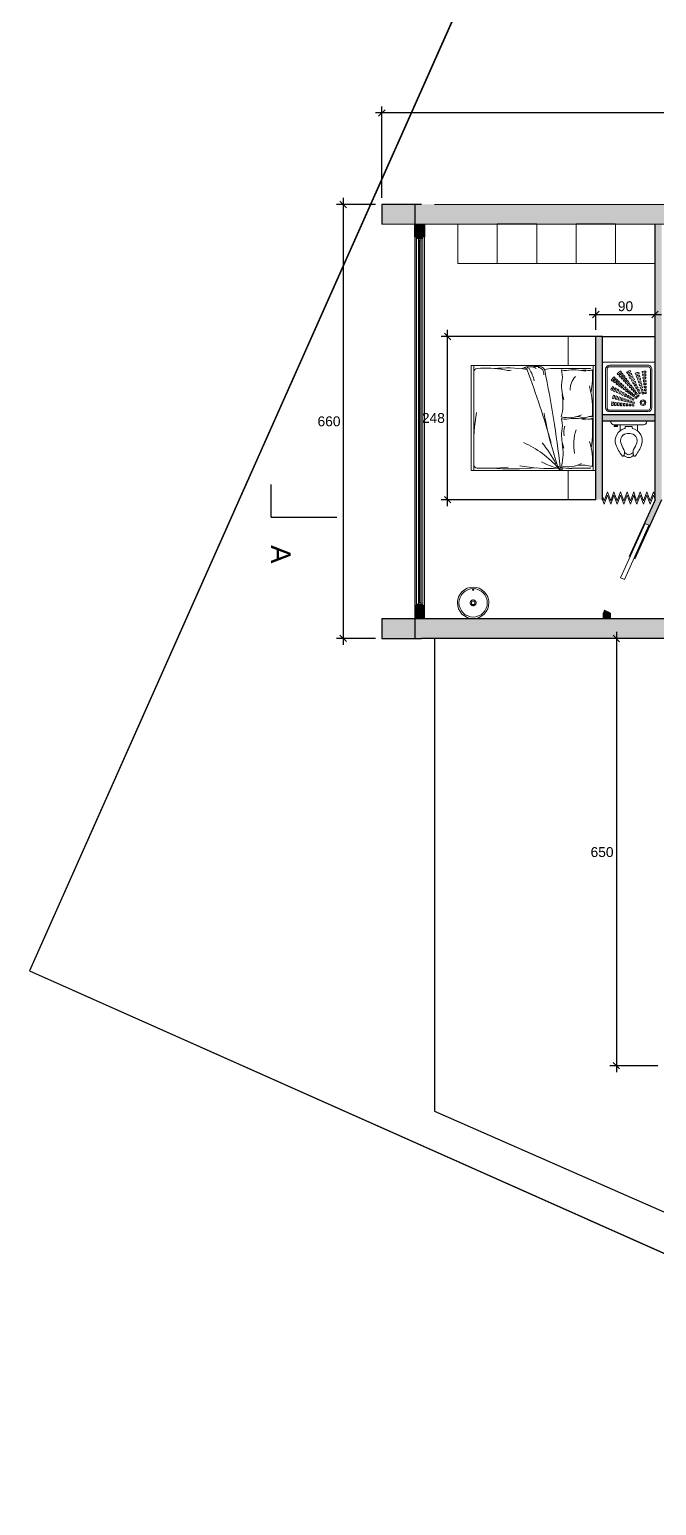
# Model space of a CAD drawing. Header units: inches. Extents: x -173 to 14008, y -3334 to 10368.
# Drawn here: x 4351 to 5305, y 6343 to 8588 of the extents above; entities that cross this region are included whole.
import ezdxf

# ---------------------------------------------------------------- set-up
doc = ezdxf.new("R2010")
doc.units = ezdxf.units.IN
doc.header["$MEASUREMENT"] = 0
for name, color, linetype, lineweight in [('ARREDAMENTO', 8, 'Continuous', 18), ('INFISSI', 4, 'Continuous', 18), ('PORTE_finestre_doors_windows', 4, 'Continuous', 15), ('QUOTE', 6, 'Continuous', 9)]:
    doc.layers.add(name, color=color, linetype=linetype, lineweight=lineweight)
doc.styles.add('ARCH', font='txt')
doc.styles.get("Standard").update_dxf_attribs({"font": 'Arial.ttf'})
doc.dimstyles.get("Standard").update_dxf_attribs({"dimtxt": 15, "dimasz": 10, "dimexe": 10, "dimexo": 10, "dimgap": 5, "dimtad": 2, "dimtih": 1, "dimtoh": 1, "dimdec": 0, "dimzin": 0, "dimdsep": 46, "dimtxsty": 'Standard', "dimblk": 'OBLIQUE', "dimblk1": 'OBLIQUE', "dimblk2": 'OBLIQUE', "dimcen": 0.09, "dimdle": 10, "dimadec": 0, "dimazin": 0, "dimtfac": 1, "dimtdec": 0, "dimtofl": 0, "dimtmove": 0, "dimatfit": 3, "dimldrblk": 'OBLIQUE', "dimfxl": 1, "dimtolj": 1, "dimtzin": 0, "dimarcsym": 0})

# ---------------------------------------------------------------- blocks, each defined once
blk = doc.blocks.new('15PTOI06')
for p, q in [((8, 8.5), (8, -8.5)), ((11.5, 5), (8, 5)), ((9, 2), (9.765178, 2)), ((9, -2), (9, 2)), ((23.431562, 2.5), (24.727861, 2.5)), ((24.931034, 1.327586), (24.062054, 2.5)), ((11.5, -5), (8, -5)), ((8.5, -8), (8, -8)), ((8, -8.5), (9, -8.5)), ((9, -6.5), (8.5, -6.5)), ((8.5, -6.5), (8.5, -8)), ((9.765178, -2), (9, -2)), ((9, -8.5), (9, -6.5)), ((23.431562, -2.5), (24.690476, -2.5)), ((24.931034, -1.327586), (24.062054, -2.5))]:
    blk.add_line(p, q)
for centre, radius, start, end in [((6, 8.5), 2, 0, 90), ((9.765178, 2.5), 0.5, 270, 346.116636), ((17.25, 0.65), 7.210062, 71.816347, 166.116636), ((19.118098, 0), 6.118098, 147.797266, 212.202734), ((17.25, 0.65), 4.210062, 71.816347, 142.891702), ((12, -13.75), 19.534695, 57.937508, 70.559965), ((12, -13.75), 22.534695, 51.265418, 70.559965), ((23.431562, 4.5), 2, 237.937508, 270), ((24.727861, 4.5), 2, 270, 314.939898), ((23.666667, 0), 1.833333, 313.602819, 46.397181), ((23.166667, 0), 3.833333, 313.602819, 46.397181), ((25.787408, 3.438228), 0.5, 314.939898, 51.265418), ((6, -8.5), 2, 270, 0), ((9.765178, -2.5), 0.5, 13.883364, 90), ((17.25, -0.65), 7.210062, 193.883364, 288.183653), ((17.25, -0.65), 4.210062, 217.108298, 288.183653), ((12, 13.75), 19.534695, 289.440035, 302.062492), ((12, 13.75), 22.534695, 289.440035, 308.665009), ((23.431562, -4.5), 2, 90, 122.062492), ((24.690476, -4.5), 2, 44.162471, 90), ((25.766527, -3.454957), 0.5, 308.665009, 44.162471)]:
    blk.add_arc(centre, radius, start, end)
at = {"style": 'ARCH'}
for tag, p, flags in [('ITEM', (0, -19.5), 3), ('ROOM_NUMBER', (0, -28.5), 1)]:
    blk.add_attdef(tag, p, '', height=6, dxfattribs=dict(at, flags=flags))
blk = doc.blocks.new('lettone')
at = {"layer": 'ARREDAMENTO'}
for p, q in [((15256.3, 12306), (15256.3, 12348.3)), ((15300.6, 12348.3), (15300.6, 12158.7)), ((15460.6, 12348.3), (15460.6, 12158.7)), ((15504.8, 12306), (15504.8, 12348.3)), ((15460.6, 12344.3), (15300.6, 12344.3)), ((15305.3, 12282.6), (15305.3, 12340.5)), ((15300.6, 12306), (15256.3, 12306)), ((15460.6, 12306), (15504.8, 12306)), ((15302.9, 12242.8), (15302.9, 12252)), ((15303.2, 12241.2), (15305.3, 12235.6)), ((15460.6, 12162.7), (15300.6, 12162.7)), ((15460.6, 12158.7), (15300.6, 12158.7))]:
    blk.add_line(p, q, dxfattribs=at)
for centre, radius, start, end in [((15319.1, 12242.9), 100.3, 77.5752, 96.8586), ((15301, 12338.1), 7.52, 344.8012, 35.6212), ((15379.5, 12315.4), 72.2, 165.74, 189.6289), ((15328.4, 12330.6), 20.8, 164.8012, 192.688), ((15367.4, 12206.4), 136.7, 85.318, 105.1075), ((15332.1, 12306.4), 48, 347.0138, 24.882), ((15364.2, 12330), 15.9, 337.1192, 24.2123), ((15453.4, 12315.4), 72.2, 165.74, 189.6289), ((15402.2, 12330.6), 20.8, 164.8012, 192.688), ((15406.9, 12305.1), 47.8, 348.7109, 26.6681), ((15500.8, 12328), 48.6, 162.8009, 187.5389), ((16757.2, 12338.5), 1300.4, 179.9104, 181.1885), ((15296.4, 12301.3), 12.1, 333.0351, 9.6289), ((15337, 12336.9), 27.7, 224.9902, 272.1705), ((15386.3, 12320.7), 8.08, 157.1192, 200.9839), ((15370.3, 12301.3), 12.1, 333.0351, 9.6289), ((15421.6, 12392.5), 77.9, 252.7298, 279.568), ((15408.8, 12307.3), 48.5, 344.1443, 4.9446), ((15365, 12283.4), 59.8, 180.7687, 192.911), ((15317.1, 12264.5), 32.8, 80.6074, 107.6402), ((15765.6, 11038.2), 1289.5, 105.592, 110.8132), ((15664.5, 10521.7), 1784.7, 96.728, 101.523), ((15332.2, 12355.7), 59.6, 260.6074, 289.6441), ((15358.4, 12216.7), 81.5, 75.4027, 99.6734), ((15271.5, 12830.2), 570, 280.272, 289.0031), ((15391, 12264.5), 32.8, 80.6074, 107.6402), ((15402.4, 12323.4), 24.2, 247.6175, 282.852), ((15406.2, 12357.5), 61.5, 260.7499, 289.3428), ((15562.2, 12172.7), 158.5, 131.5468, 155.6167), ((15542.8, 12112.4), 198.2, 117.9144, 128.9624), ((15433.4, 12214.7), 83.6, 75.8991, 99.8562), ((15330.2, 12323.4), 130.8, 333.6904, 345.8106), ((15175.2, 12279), 282.1, 350.4906, 2.5059), ((15454.2, 12295.7), 3.89, 265.5011, 337.3948), ((15455, 12296), 1.97, 281.8744, 50.6042), ((15455.4, 12294.8), 3.9, 296.0618, 73.6995), ((15335.5, 12257.9), 33.4, 167.1173, 193.0714), ((15309.3, 12263.9), 6.59, 101.6131, 167.1173), ((15313, 12251.4), 10.1, 142.2698, 183.3983), ((15313, 12259.7), 9.53, 129.4016, 175.3151), ((15316.3, 12247.1), 22.1, 93.536, 114.9661), ((14933.4, 12218.3), 524.4, 356.777, 4.3028), ((15307.6, 12242.8), 4.71, 180, 200.2459), ((15307.6, 12242.8), 4.71, 180, 200.2459), ((15308.2, 12243.6), 4.18, 120.7024, 180.9899), ((15309, 12239.1), 4.71, 109.3276, 200.2459), ((15529.8, 12212.3), 225.4, 172.1235, 184.8247), ((15337.5, 12196.7), 59.4, 103.1349, 121.9888), ((15276.7, 12215.4), 31.4, 348.6575, 7.5253), ((15115.4, 12181.9), 341.7, 357.5735, 5.4873), ((15448.6, 12180.9), 144, 168.6575, 185.361), ((15310, 12167.4), 4.71, 180, 270), ((15421.7, 12462.8), 300.3, 260.5168, 271.6934), ((15452.1, 12167.4), 4.71, 270, 360)]:
    blk.add_arc(centre, radius, start, end, dxfattribs=at)
blk = doc.blocks.new('_Oblique')
at = {"color": 0, "linetype": 'ByBlock', "lineweight": -2}
blk.add_line((-0.5, -0.5), (0.5, 0.5), dxfattribs=at)
blk = doc.blocks.new('*D18')
at = {"layer": 'Defpoints', "color": 0, "transparency": 16777216}
for p in [(4887.5, 8461.5), (4887.5, 8322.4), (6177.5, 8322.4)]:
    blk.add_point(p, dxfattribs=at)
at = {"layer": 'QUOTE', "color": 0, "lineweight": -2, "transparency": 16777216}
for p, q in [((4887.5, 8332.4), (4887.5, 8471.5)), ((6177.5, 8332.4), (6177.5, 8471.5)), ((6187.5, 8461.5), (4877.5, 8461.5))]:
    blk.add_line(p, q, dxfattribs=at)
at = {"layer": 'QUOTE', "color": 0, "lineweight": -2, "transparency": 16777216, "xscale": 10, "yscale": 10, "zscale": 10, "rotation": 180}
blk.add_blockref('_Oblique', (4887.5, 8461.5), dxfattribs=at)
at = {"layer": 'QUOTE', "color": 0, "lineweight": -2, "transparency": 16777216, "xscale": 10, "yscale": 10, "zscale": 10}
blk.add_blockref('_Oblique', (6177.5, 8461.5), dxfattribs=at)
at = {"layer": 'QUOTE', "color": 0, "transparency": 16777216, "insert": (5488.9, 8474.1), "char_height": 15, "attachment_point": 5}
blk.add_mtext('\\A1;1290', dxfattribs=at)
blk = doc.blocks.new('*D19')
at = {"layer": 'Defpoints', "color": 0, "transparency": 16777216}
for p in [(4887.5, 8322.4), (4828.6, 7662.4), (4887.5, 7662.4)]:
    blk.add_point(p, dxfattribs=at)
at = {"layer": 'QUOTE', "color": 0, "lineweight": -2, "transparency": 16777216}
for p, q in [((4828.6, 8332.4), (4828.6, 7652.4)), ((4877.5, 8322.4), (4818.6, 8322.4)), ((4877.5, 7662.4), (4818.6, 7662.4))]:
    blk.add_line(p, q, dxfattribs=at)
at = {"layer": 'QUOTE', "color": 0, "lineweight": -2, "transparency": 16777216, "xscale": 10, "yscale": 10, "zscale": 10}
for p, rotation in [((4828.6, 8322.4), 90), ((4828.6, 7662.4), 270)]:
    blk.add_blockref('_Oblique', p, dxfattribs=dict(at, rotation=rotation))
at = {"layer": 'QUOTE', "color": 0, "transparency": 16777216, "insert": (4807, 7992.4), "char_height": 15, "attachment_point": 5}
blk.add_mtext('\\A1;660', dxfattribs=at)
blk = doc.blocks.new('*D20')
at = {"layer": 'Defpoints', "color": 0, "transparency": 16777216}
for p in [(5317.5, 7662.1), (5244.2, 7012.4), (5317.5, 7012.4)]:
    blk.add_point(p, dxfattribs=at)
at = {"layer": 'QUOTE', "color": 0, "lineweight": -2, "transparency": 16777216}
for p, q in [((5307.5, 7662.1), (5234.2, 7662.1)), ((5244.2, 7672.1), (5244.2, 7002.4)), ((5307.5, 7012.4), (5234.2, 7012.4))]:
    blk.add_line(p, q, dxfattribs=at)
at = {"layer": 'QUOTE', "color": 0, "lineweight": -2, "transparency": 16777216, "xscale": 10, "yscale": 10, "zscale": 10}
for p, rotation in [((5244.2, 7662.1), 90), ((5244.2, 7012.4), 270)]:
    blk.add_blockref('_Oblique', p, dxfattribs=dict(at, rotation=rotation))
at = {"layer": 'QUOTE', "color": 0, "transparency": 16777216, "insert": (5222.5, 7337.2), "char_height": 15, "attachment_point": 5}
blk.add_mtext('\\A1;650', dxfattribs=at)
blk = doc.blocks.new('*D31')
at = {"layer": 'Defpoints', "color": 0, "transparency": 16777216}
for p in [(4987.5, 8121.7), (5223.1, 8121.7), (5223.1, 7873.3)]:
    blk.add_point(p, dxfattribs=at)
at = {"layer": 'QUOTE', "color": 0, "lineweight": -2, "transparency": 16777216}
for p, q in [((4987.5, 7863.3), (4987.5, 8131.7)), ((5213.1, 8121.7), (4977.5, 8121.7)), ((5213.1, 7873.3), (4977.5, 7873.3))]:
    blk.add_line(p, q, dxfattribs=at)
at = {"layer": 'QUOTE', "color": 0, "lineweight": -2, "transparency": 16777216, "xscale": 10, "yscale": 10, "zscale": 10}
for p, rotation in [((4987.5, 8121.7), 90), ((4987.5, 7873.3), 270)]:
    blk.add_blockref('_Oblique', p, dxfattribs=dict(at, rotation=rotation))
at = {"layer": 'QUOTE', "color": 0, "transparency": 16777216, "insert": (4965.8, 7997.5), "char_height": 15, "attachment_point": 5}
blk.add_mtext('\\A1;248', dxfattribs=at)
blk = doc.blocks.new('*D32')
at = {"layer": 'Defpoints', "color": 0, "transparency": 16777216}
for p in [(5303.1, 8154.9), (5213.1, 8121.7), (5303.1, 8121.7)]:
    blk.add_point(p, dxfattribs=at)
at = {"layer": 'QUOTE', "color": 0, "lineweight": -2, "transparency": 16777216}
for p, q in [((5203.1, 8154.9), (5313.1, 8154.9)), ((5213.1, 8131.7), (5213.1, 8164.9)), ((5303.1, 8131.7), (5303.1, 8164.9))]:
    blk.add_line(p, q, dxfattribs=at)
at = {"layer": 'QUOTE', "color": 0, "lineweight": -2, "transparency": 16777216, "xscale": 10, "yscale": 10, "zscale": 10, "rotation": 180}
blk.add_blockref('_Oblique', (5213.1, 8154.9), dxfattribs=at)
at = {"layer": 'QUOTE', "color": 0, "lineweight": -2, "transparency": 16777216, "xscale": 10, "yscale": 10, "zscale": 10}
blk.add_blockref('_Oblique', (5303.1, 8154.9), dxfattribs=at)
at = {"layer": 'QUOTE', "color": 0, "transparency": 16777216, "insert": (5258.1, 8167.5), "char_height": 15, "attachment_point": 5}
blk.add_mtext('\\A1;90', dxfattribs=at)

msp = doc.modelspace()

# ---------------------------------------------------------------- hatches: boundary and pattern name
h = msp.add_hatch(color=0)
h.dxf.hatch_style = 1
h.paths.add_polyline_path([(4887.5, 8322.4), (4887.5, 8292.4), (4937.5, 8292.4), (4937.5, 8322.4)])
h = msp.add_hatch(color=0)
h.dxf.hatch_style = 1
h.paths.add_polyline_path([(5446.6, 8292.4), (5446.6, 8312.2), (5446.6, 8312.2), (5446.6, 8302.6), (5449.1, 8302.6), (5449.1, 8312.2), (5446.6, 8312.2), (5446.6, 8302.6), (5446.6, 8302.6), (5446.6, 8312.2), (5446.6, 8322.4), (4967.5, 8322.4), (4947.5, 8322.4), (4937.5, 8322.4), (4937.5, 8292.4), (4952.5, 8292.4)])
h.paths.add_polyline_path([(5313.1, 7873.3), (5313.1, 7904.3), (5313.1, 7964.3), (5313.1, 8292.4), (5303.1, 8292.4), (5303.1, 8232.4), (5303.1, 7873.3)])
h.paths.add_polyline_path([(5481.1, 8294.9), (5481.1, 8294.9), (5481.1, 8294.9), (5481.1, 8294.9)], flags=9)
h = msp.add_hatch(color=0)
h.dxf.hatch_style = 1
h.paths.add_polyline_path([(4949.8, 8272.9), (4949.8, 8272.9), (4940.2, 8272.9), (4940.2, 8270.4), (4949.8, 8270.4), (4949.8, 8272.9), (4940.2, 8272.9), (4940.2, 8272.9), (4949.8, 8272.9), (4952.5, 8272.9), (4952.5, 8292.4), (4937.5, 8292.4), (4937.5, 8272.9)])
h = msp.add_hatch(color=0)
h.dxf.hatch_style = 1
h.paths.add_polyline_path([(5303.1, 7992.5), (5303.1, 8002.5), (5223.1, 8002.5), (5223.1, 7992.5)])
h.paths.add_polyline_path([(5223.1, 7873.3), (5223.1, 8121.7), (5213.1, 8121.7), (5213.1, 7873.3)])
h = msp.add_hatch(color=0)
h.dxf.hatch_style = 1
h.paths.add_polyline_path([(5313.1, 7873.3), (5303.1, 7873.3), (5263.6, 7786.6), (5264.8, 7786.1), (5287.9, 7837.2), (5293.9, 7834.6), (5270.8, 7783.4), (5271.9, 7782.8)])
h.paths.add_polyline_path([(5774.3, 7691.8), (5775.3, 7691.8), (5775.3, 7915.8), (5775.3, 7926.4), (5773.5, 7926.4), (5773.5, 7860.3), (5767, 7860.3), (5767, 7926.4), (5765.3, 7926.4), (5765.3, 7691.8)])
h = msp.add_hatch(color=0)
h.dxf.hatch_style = 1
h.paths.add_polyline_path([(4952.5, 7692.4), (4952.5, 7711.8), (4940.2, 7711.8), (4940.2, 7711.8), (4949.8, 7711.8), (4949.8, 7714.3), (4947, 7714.3), (4947, 7714.3), (4945, 7714.3), (4940.2, 7714.3), (4940.2, 7711.8), (4949.8, 7711.8), (4949.8, 7711.8), (4940.2, 7711.8), (4937.5, 7711.8), (4937.5, 7692.4)])
h = msp.add_hatch(color=0)
h.dxf.hatch_style = 1
h.paths.add_polyline_path([(5234.6, 7700.9), (5226.4, 7704.7), (5224.7, 7701)])
h = msp.add_hatch(color=0)
h.dxf.hatch_style = 1
h.paths.add_polyline_path([(5234.6, 7692.4), (5224.7, 7692.4), (5224.7, 7700.9), (5224.7, 7701), (5234.6, 7700.9)])
h = msp.add_hatch(color=0)
h.dxf.hatch_style = 1
h.paths.add_polyline_path([(4937.5, 7662.4), (4937.5, 7692.4), (4887.5, 7692.4), (4887.5, 7662.4)])
h = msp.add_hatch(color=0)
h.dxf.hatch_style = 1
h.paths.add_polyline_path([(5897.8, 7662.4), (5897.8, 7691.8), (5764.3, 7691.8), (5764.3, 7662.3)])
h.paths.add_polyline_path([(5364.6, 7662), (5364.6, 7662.4), (5364.6, 7692.4), (5234.6, 7692.4), (5234.6, 7692.4), (5224.7, 7692.4), (4937.5, 7692.4), (4937.5, 7662.4), (4947.5, 7662.4), (4967.5, 7662.4)])

# ---------------------------------------------------------------- linework, layer by layer
for p, q in [((4947.5, 8322.4), (4887.5, 8322.4)), ((4887.5, 8322.4), (4887.5, 8292.4)), ((4947.5, 8322.4), (4937.5, 8322.4)), ((4937.5, 8322.4), (4937.5, 7662.4)), ((4937.5, 8322.4), (4937.5, 8292.4)), ((5123.1, 8292.4), (5063.1, 8292.4)), ((5123.1, 8292.4), (5063.1, 8292.4)), ((5243.1, 8292.4), (5183.1, 8292.4)), ((5303.1, 7873.3), (5303.1, 8292.4)), ((5213.1, 7873.3), (5213.1, 8121.7)), ((5223.1, 8121.7), (5213.1, 8121.7)), ((5223.1, 7873.3), (5223.1, 8121.7)), ((5223.1, 8121.7), (5303.1, 8121.7)), ((5213.1, 7900.9), (5213.1, 8094.4)), ((5303.1, 8002.5), (5223.1, 8002.5)), ((5303.1, 7992.5), (5223.1, 7992.5)), ((4718.9, 7846.6), (4718.9, 7896.6)), ((5303.1, 7873.3), (5263.6, 7786.6)), ((5313.1, 7873.3), (5271.9, 7782.8)), ((4718.9, 7846.6), (4818.9, 7846.6)), ((5226.4, 7704.7), (5224.7, 7700.9)), ((5234.6, 7700.9), (5226.4, 7704.7)), ((4887.5, 7692.4), (4887.5, 7662.4)), ((4887.5, 7692.4), (4937.5, 7692.4)), ((4937.5, 7692.4), (5364.6, 7692.4)), ((4937.5, 7692.4), (4937.5, 7662.4)), ((4937.5, 7692.4), (5364.6, 7692.4)), ((4887.5, 7662.4), (4937.5, 7662.4)), ((4937.5, 7662.4), (4947.5, 7662.4)), ((4937.5, 7662.4), (4947.5, 7662.4)), ((4967.5, 7662.4), (4947.5, 7662.4)), ((4967.5, 7662.4), (4947.5, 7662.4)), ((5582.7, 7661.8), (4967.5, 7662.4)), ((4967.5, 7662.4), (4967.5, 7012.4)), ((5582.7, 7661.8), (4967.5, 7662.4)), ((4967.5, 7012.4), (4967.5, 6943.1)), ((4967.5, 6943.1), (5521.4, 6700.3))]:
    msp.add_line(p, q)
at = {"lineweight": 18}
for p, q in [((4967.5, 8322.4), (6177.5, 8322.4)), ((4967.5, 8322.4), (6177.5, 8322.4)), ((4887.5, 8292.4), (6177.5, 8292.4)), ((4937.5, 8292.4), (6177.5, 8292.4))]:
    msp.add_line(p, q, dxfattribs=at)
for points in [[(5164.4, 8984.2), (4351.2, 7156.9), (6178.5, 6343.8), (6991.6, 8171)], [(5164.7, 8984), (4351.2, 7156.9), (6178.3, 6343.5), (6991.8, 8170.6)], [(4952.5, 8292.4), (4952.5, 8272.9), (4937.5, 8272.9), (4937.5, 8292.4)], [(4952.5, 8292.4), (4952.5, 8272.9), (4937.5, 8272.9), (4937.5, 8292.4)], [(4952.5, 7692.4), (4952.5, 7711.8), (4937.5, 7711.8), (4937.5, 7692.4)], [(4952.5, 7692.4), (4952.5, 7711.8), (4937.5, 7711.8), (4937.5, 7692.4)], [(5234.6, 7700.9), (5234.6, 7692.4), (5224.7, 7692.4), (5224.7, 7700.9)]]:
    msp.add_lwpolyline(points, close=True)
msp.add_lwpolyline([(5234.6, 7700.9), (5234.6, 7692.4), (5224.7, 7692.4), (5224.7, 7700.9)])
at = {"layer": 'ARREDAMENTO'}
for p, q in [((5003.1, 8232.4), (5003.1, 8292.4)), ((5063.1, 8292.4), (5063.1, 8232.4)), ((5123.1, 8232.4), (5123.1, 8292.4)), ((5183.1, 8292.4), (5183.1, 8232.4)), ((5243.1, 8232.4), (5243.1, 8292.4)), ((5303.1, 8292.4), (5303.1, 8232.4)), ((5063.1, 8232.4), (5003.1, 8232.4)), ((5063.1, 8232.4), (5123.1, 8232.4)), ((5123.1, 8232.4), (5063.1, 8232.4)), ((5243.1, 8232.4), (5123.1, 8232.4)), ((5183.1, 8232.4), (5243.1, 8232.4)), ((5303.1, 8232.4), (5243.1, 8232.4)), ((5223.1, 8082.5), (5223.1, 8002.5)), ((5303.1, 8082.5), (5223.1, 8082.5)), ((5303.1, 8002.5), (5303.1, 8082.5)), ((5227.8, 8071.6), (5227.8, 8013.4)), ((5230, 8071.6), (5230, 8013.4)), ((5292.2, 8077.8), (5234, 8077.8)), ((5292.2, 8075.6), (5234, 8075.6)), ((5296.2, 8013.4), (5296.2, 8071.6)), ((5298.4, 8013.4), (5298.4, 8071.6)), ((5234, 8009.4), (5292.2, 8009.4)), ((5234, 8007.2), (5292.2, 8007.2)), ((5004.1, 7725.4), (5002.8, 7721)), ((5006.4, 7724.6), (5005.1, 7720.6)), ((5008.4, 7728.4), (5006.4, 7724.6)), ((5011, 7731.6), (5008.4, 7728.4)), ((5014.3, 7734.3), (5011, 7731.6)), ((5018, 7736.3), (5014.3, 7734.3)), ((5022.1, 7737.5), (5018, 7736.3)), ((5026.3, 7738), (5022.1, 7737.5)), ((5025.1, 7736.2), (5025.2, 7736.3)), ((5025.1, 7736.2), (5025.2, 7736)), ((5025.2, 7736.3), (5025.3, 7736.5)), ((5025.2, 7736), (5025.3, 7735.8)), ((5025.3, 7736.5), (5025.5, 7736.6)), ((5025.3, 7735.8), (5025.5, 7735.7)), ((5025.5, 7736.6), (5025.7, 7736.7)), ((5025.5, 7735.7), (5025.7, 7735.6)), ((5025.7, 7736.7), (5025.9, 7736.7)), ((5025.7, 7735.6), (5025.9, 7735.6)), ((5025.9, 7736.7), (5026.3, 7736.8)), ((5025.9, 7735.6), (5026.3, 7735.6)), ((5030.5, 7737.5), (5026.3, 7738)), ((5026.7, 7736.7), (5026.3, 7736.8)), ((5026.7, 7735.6), (5026.3, 7735.6)), ((5026.9, 7736.7), (5026.7, 7736.7)), ((5026.9, 7735.6), (5026.7, 7735.6)), ((5027.2, 7736.6), (5026.9, 7736.7)), ((5027.2, 7735.7), (5026.9, 7735.6)), ((5027.3, 7736.5), (5027.2, 7736.6)), ((5027.3, 7735.8), (5027.2, 7735.7)), ((5027.5, 7736.3), (5027.3, 7736.5)), ((5027.5, 7736), (5027.3, 7735.8)), ((5027.5, 7736.2), (5027.5, 7736.3)), ((5027.5, 7736.2), (5027.5, 7736)), ((5034.6, 7736.3), (5030.5, 7737.5)), ((5038.3, 7734.3), (5034.6, 7736.3)), ((5041.6, 7731.6), (5038.3, 7734.3)), ((5044.3, 7728.4), (5041.6, 7731.6)), ((5046.3, 7724.6), (5044.3, 7728.4)), ((5047.5, 7720.6), (5046.3, 7724.6)), ((5048.5, 7725.4), (5049.9, 7721)), ((5002.7, 7720), (5002.3, 7716.4)), ((5002.3, 7716.4), (5002.8, 7711.7)), ((5002.7, 7720), (5002.8, 7721)), ((5002.7, 7720), (5002.7, 7720)), ((5002.8, 7711.7), (5004.1, 7707.2)), ((5004.1, 7707.2), (5006.4, 7703)), ((5005.1, 7720.6), (5004.7, 7716.4)), ((5004.7, 7716.4), (5005.1, 7712.1)), ((5005.1, 7712.1), (5006.4, 7708.1)), ((5006.4, 7708.1), (5008.4, 7704.4)), ((5006.4, 7703), (5009.3, 7699.4)), ((5008.4, 7704.4), (5011, 7701.1)), ((5011, 7701.1), (5014.3, 7698.4)), ((5022.3, 7718.4), (5021.9, 7717.1)), ((5021.9, 7717.1), (5021.9, 7715.7)), ((5021.9, 7715.7), (5022.3, 7714.3)), ((5023.1, 7719.5), (5022.3, 7718.4)), ((5022.3, 7714.3), (5023.1, 7713.2)), ((5024.3, 7720.4), (5023.1, 7719.5)), ((5023.1, 7713.2), (5024.3, 7712.3)), ((5023.9, 7717.6), (5023.6, 7716.8)), ((5023.6, 7716.8), (5023.6, 7715.9)), ((5023.6, 7715.9), (5023.9, 7715.1)), ((5024.4, 7718.3), (5023.9, 7717.6)), ((5023.9, 7715.1), (5024.4, 7714.4)), ((5025.6, 7720.8), (5024.3, 7720.4)), ((5024.3, 7712.3), (5025.6, 7711.9)), ((5025.1, 7718.8), (5024.4, 7718.3)), ((5024.4, 7714.4), (5025.1, 7713.9)), ((5025.9, 7719.1), (5025.1, 7718.8)), ((5025.1, 7713.9), (5025.9, 7713.6)), ((5027, 7720.8), (5025.6, 7720.8)), ((5025.6, 7711.9), (5027, 7711.9)), ((5026.7, 7719.1), (5025.9, 7719.1)), ((5025.9, 7713.6), (5026.7, 7713.6)), ((5027.6, 7718.8), (5026.7, 7719.1)), ((5026.7, 7713.6), (5027.6, 7713.9)), ((5028.4, 7720.4), (5027, 7720.8)), ((5027, 7711.9), (5028.4, 7712.3)), ((5028.3, 7718.3), (5027.6, 7718.8)), ((5027.6, 7713.9), (5028.3, 7714.4)), ((5028.8, 7717.6), (5028.3, 7718.3)), ((5028.3, 7714.4), (5028.8, 7715.1)), ((5029.5, 7719.5), (5028.4, 7720.4)), ((5028.4, 7712.3), (5029.5, 7713.2)), ((5029, 7716.8), (5028.8, 7717.6)), ((5028.8, 7715.1), (5029, 7715.9)), ((5029, 7715.9), (5029, 7716.8)), ((5030.3, 7718.4), (5029.5, 7719.5)), ((5029.5, 7713.2), (5030.3, 7714.3)), ((5030.8, 7717.1), (5030.3, 7718.4)), ((5030.3, 7714.3), (5030.8, 7715.7)), ((5030.8, 7715.7), (5030.8, 7717.1)), ((5038.3, 7698.4), (5041.6, 7701.1)), ((5041.6, 7701.1), (5044.3, 7704.4)), ((5043.3, 7699.4), (5046.3, 7703)), ((5044.3, 7704.4), (5046.3, 7708.1)), ((5046.3, 7708.1), (5047.5, 7712.1)), ((5046.3, 7703), (5048.5, 7707.2)), ((5047.9, 7716.4), (5047.5, 7720.6)), ((5047.5, 7712.1), (5047.9, 7716.4)), ((5048.5, 7707.2), (5049.9, 7711.7)), ((5049.9, 7721), (5050, 7720)), ((5049.9, 7711.7), (5050.3, 7716.4)), ((5050.3, 7716.4), (5050, 7720)), ((5009.3, 7699.4), (5013, 7696.4)), ((5013, 7696.4), (5017.1, 7694.2)), ((5014.3, 7698.4), (5018, 7696.4)), ((5017.1, 7694.2), (5021.6, 7692.8)), ((5018, 7696.4), (5022.1, 7695.2)), ((5021.6, 7692.8), (5026.3, 7692.4)), ((5022.1, 7695.2), (5026.3, 7694.8)), ((5026.3, 7694.8), (5030.5, 7695.2)), ((5026.3, 7692.4), (5031, 7692.8)), ((5030.5, 7695.2), (5034.6, 7696.4)), ((5031, 7692.8), (5035.5, 7694.2)), ((5034.6, 7696.4), (5038.3, 7698.4)), ((5035.5, 7694.2), (5039.6, 7696.4)), ((5039.6, 7696.4), (5043.3, 7699.4))]:
    msp.add_line(p, q, dxfattribs=at)
for points in [[(5236.4, 8054.9), (5238.3, 8053.5, -0.025404), (5242.4, 8058.6), (5240.7, 8060.1, 0.025404)], [(5250.8, 8069.2), (5252.1, 8067.3, 0.025404), (5247.1, 8063.2), (5245.5, 8064.9, -0.025404)], [(5253.4, 8065.6), (5254.8, 8063.7, 0.025404), (5250.1, 8059.9), (5248.5, 8061.6, -0.025404)], [(5256.1, 8062), (5257.4, 8060.1, 0.025404), (5253.1, 8056.5), (5251.5, 8058.3, -0.025404)], [(5265.3, 8069.9), (5266.2, 8067.9, 0.025404), (5261, 8065.2), (5259.9, 8067.1, -0.025404)], [(5267.1, 8065.8), (5268, 8063.8, 0.025404), (5263.2, 8061.3), (5262.1, 8063.2, -0.025404)], [(5269, 8061.7), (5269.9, 8059.7, 0.025404), (5265.5, 8057.5), (5264.4, 8059.3, -0.025404)], [(5273.1, 8065.8, -0.025404), (5278.3, 8067.3), (5278.8, 8065.1, 0.025404), (5273.8, 8063.6)], [(5279.3, 8062.9), (5279.8, 8060.7, 0.025404), (5275.3, 8059.4), (5274.5, 8061.6, -0.025404)], [(5283.6, 8068.3, -0.025404), (5289, 8068.7), (5289.1, 8066.3, 0.025404), (5283.9, 8066)], [(5284.2, 8063.8, -0.025404), (5289.1, 8064.2), (5289.2, 8061.9, 0.025404), (5284.5, 8061.5)], [(5284.7, 8059.4, -0.025404), (5289.2, 8059.7), (5289.3, 8057.4, 0.025404), (5285, 8057.1)], [(5235.8, 8040.4), (5237.7, 8039.4, -0.025404), (5240.4, 8044.7), (5238.6, 8045.7, 0.025404)], [(5239.8, 8038.5), (5241.8, 8037.6, -0.025404), (5244.3, 8042.4), (5242.4, 8043.5, 0.025404)], [(5240.1, 8052.2), (5241.9, 8050.8, -0.025404), (5245.8, 8055.6), (5244, 8057.1, 0.025404)], [(5243.7, 8049.6), (5245.5, 8048.2, -0.025404), (5249.1, 8052.6), (5247.4, 8054.1, 0.025404)], [(5243.9, 8036.6), (5245.9, 8035.7, -0.025404), (5248.2, 8040.1), (5246.3, 8041.2, 0.025404)], [(5247.3, 8046.9), (5249.1, 8045.5, -0.025404), (5252.4, 8049.5), (5250.7, 8051.1, 0.025404)], [(5248, 8034.7), (5250, 8033.8, -0.025404), (5252, 8037.8), (5250.2, 8038.9, 0.025404)], [(5250.9, 8044.2), (5252.8, 8042.9, -0.025404), (5255.7, 8046.5), (5254, 8048.1, 0.025404)], [(5258.7, 8058.3), (5260.1, 8056.5, 0.025404), (5256.1, 8053.2), (5254.5, 8054.9, -0.025404)], [(5254.5, 8041.6), (5256.4, 8040.2, -0.025404), (5259.1, 8043.5), (5257.4, 8045.1, 0.025404)], [(5261.4, 8054.7), (5262.7, 8052.9, 0.025404), (5259.1, 8049.9), (5257.5, 8051.6, -0.025404)], [(5258.1, 8038.9), (5260, 8037.6, -0.025404), (5262.4, 8040.5), (5260.7, 8042.1, 0.025404)], [(5264, 8051.1), (5265.4, 8049.2, 0.025404), (5262.1, 8046.6), (5260.5, 8048.3, -0.025404)], [(5261.7, 8036.3), (5263.6, 8034.9, -0.025404), (5265.7, 8037.5), (5264, 8039.1, 0.025404)], [(5266.7, 8047.5), (5268.1, 8045.6, 0.025404), (5265.1, 8043.2), (5263.5, 8044.9, -0.025404)], [(5269.3, 8043.9), (5270.7, 8042, 0.025404), (5268.1, 8039.9), (5266.6, 8041.6, -0.025404)], [(5270.9, 8057.6), (5271.8, 8055.7, 0.025404), (5267.8, 8053.6), (5266.7, 8055.5, -0.025404)], [(5272.7, 8053.6), (5273.7, 8051.6, 0.025404), (5270.1, 8049.7), (5269, 8051.6, -0.025404)], [(5272, 8040.3), (5273.4, 8038.4, 0.025404), (5271.1, 8036.6), (5269.6, 8038.3, -0.025404)], [(5274.6, 8049.5), (5275.5, 8047.5, 0.025404), (5272.3, 8045.9), (5271.2, 8047.7, -0.025404)], [(5276.5, 8045.4), (5277.4, 8043.4, 0.025404), (5274.6, 8042), (5273.5, 8043.9, -0.025404)], [(5278.4, 8041.3), (5279.3, 8039.4, 0.025404), (5276.9, 8038.1), (5275.8, 8040, -0.025404)], [(5276, 8057.3, -0.025404), (5280.3, 8058.6), (5280.8, 8056.3, 0.025404), (5276.7, 8055.1)], [(5277.4, 8053.1, -0.025404), (5281.3, 8054.2), (5281.8, 8051.9, 0.025404), (5278.2, 8050.9)], [(5280.2, 8037.3), (5281.1, 8035.3, 0.025404), (5279.2, 8034.3), (5278.1, 8036.1, -0.025404)], [(5278.9, 8048.8, -0.025404), (5282.3, 8049.8), (5282.8, 8047.6, 0.025404), (5279.6, 8046.7)], [(5280.3, 8044.6, -0.025404), (5283.3, 8045.5), (5283.8, 8043.2, 0.025404), (5281.1, 8042.4)], [(5281.8, 8040.4, -0.025404), (5284.3, 8041.1), (5284.8, 8038.8, 0.025404), (5282.5, 8038.2)], [(5285.3, 8054.9, -0.025404), (5289.3, 8055.2), (5289.4, 8052.9, 0.025404), (5285.6, 8052.6)], [(5285.9, 8050.5, -0.025404), (5289.4, 8050.7), (5289.5, 8048.4, 0.025404), (5286.1, 8048.2)], [(5286.4, 8046, -0.025404), (5289.5, 8046.2), (5289.6, 8043.9, 0.025404), (5286.7, 8043.7)], [(5287, 8041.6, -0.025404), (5289.6, 8041.8), (5289.7, 8039.4, 0.025404), (5287.3, 8039.3)], [(5287.5, 8037.1, -0.025404), (5289.7, 8037.3), (5289.8, 8035, 0.025404), (5287.8, 8034.8)], [(5237.4, 8022, 0.025404), (5237, 8016.6), (5239.3, 8016.6, -0.025404), (5239.7, 8021.7)], [(5239.8, 8032.5, 0.025404), (5238.3, 8027.3), (5240.6, 8026.8, -0.025404), (5242, 8031.8)], [(5241.8, 8021.5, 0.025404), (5241.5, 8016.5), (5243.8, 8016.5, -0.025404), (5244.1, 8021.2)], [(5242.7, 8026.3), (5244.9, 8025.8, -0.025404), (5246.2, 8030.4), (5244, 8031.1, 0.025404)], [(5246.3, 8020.9, 0.025404), (5245.9, 8016.4), (5248.3, 8016.4, -0.025404), (5248.6, 8020.6)], [(5248.3, 8029.7, 0.025404), (5247.1, 8025.3), (5249.3, 8024.8, -0.025404), (5250.5, 8028.9)], [(5250.7, 8020.3, 0.025404), (5250.4, 8016.3), (5252.7, 8016.2, -0.025404), (5253, 8020)], [(5252.5, 8028.2, 0.025404), (5251.4, 8024.3), (5253.7, 8023.8, -0.025404), (5254.7, 8027.5)], [(5252.1, 8032.9), (5254, 8032, -0.025404), (5255.9, 8035.6), (5254, 8036.7, 0.025404)], [(5255.2, 8019.8, 0.025404), (5254.9, 8016.2), (5257.2, 8016.1, -0.025404), (5257.5, 8019.5)], [(5256.8, 8026.8, 0.025404), (5255.8, 8023.3), (5258.1, 8022.8, -0.025404), (5259, 8026)], [(5256.1, 8031), (5258.1, 8030.1, -0.025404), (5259.8, 8033.3), (5257.9, 8034.4, 0.025404)], [(5259.6, 8019.2, 0.025404), (5259.4, 8016.1), (5261.7, 8016, -0.025404), (5261.9, 8018.9)], [(5260.2, 8029.1), (5262.2, 8028.2, -0.025404), (5263.6, 8031), (5261.8, 8032.1, 0.025404)], [(5261, 8025.3, 0.025404), (5260.2, 8022.3), (5262.4, 8021.8, -0.025404), (5263.2, 8024.6)], [(5264.1, 8018.7, 0.025404), (5263.9, 8016), (5266.2, 8015.9, -0.025404), (5266.4, 8018.4)], [(5264.3, 8027.3), (5266.3, 8026.4, -0.025404), (5267.5, 8028.7), (5265.6, 8029.8, 0.025404)], [(5265.3, 8023.9, 0.025404), (5264.5, 8021.3), (5266.8, 8020.8, -0.025404), (5267.5, 8023.1)], [(5265.4, 8033.6), (5267.2, 8032.3, -0.025404), (5269.1, 8034.5), (5267.3, 8036.1, 0.025404)], [(5268.5, 8018.1, 0.025404), (5268.3, 8015.9), (5270.7, 8015.8, -0.025404), (5270.8, 8017.8)], [(5268.4, 8025.4), (5270.3, 8024.5, -0.025404), (5271.4, 8026.5), (5269.5, 8027.6, 0.025404)], [(5269.5, 8022.4, 0.025404), (5268.9, 8020.3), (5271.2, 8019.8, -0.025404), (5271.7, 8021.7)], [(5269, 8031), (5270.8, 8029.6, -0.025404), (5272.4, 8031.5), (5270.7, 8033.1, 0.025404)], [(5274.6, 8036.7), (5276, 8034.8, 0.025404), (5274.1, 8033.2), (5272.6, 8035, -0.025404)], [(5272.6, 8028.3), (5274.5, 8027, -0.025404), (5275.7, 8028.5), (5274, 8030.1, 0.025404)], [(5277.3, 8033), (5278.7, 8031.2, 0.025404), (5277.1, 8029.9), (5275.6, 8031.6, -0.025404)], [(5283.2, 8036.1, -0.025404), (5285.3, 8036.7), (5285.9, 8034.5, 0.025404), (5283.9, 8033.9)]]:
    msp.add_lwpolyline(points, format="xyb", close=True, dxfattribs=at)
msp.add_lwpolyline([(5048.5, 7725.4), (5048.5, 7725.5), (5046.3, 7729.7), (5043.3, 7733.3), (5039.6, 7736.3), (5035.5, 7738.5), (5031, 7739.9), (5026.3, 7740.4), (5021.6, 7739.9), (5017.1, 7738.5), (5013, 7736.3), (5009.3, 7733.3), (5006.4, 7729.7), (5004.1, 7725.5), (5004.1, 7725.4)], dxfattribs=at)
for radius in [4.36, 2.67]:
    msp.add_circle((5284.8, 8020.9), radius, dxfattribs=at)
for centre, radius, start, end in [((5234, 8071.6), 6.22, 90, 180), ((5234, 8071.6), 4, 90, 180), ((5292.2, 8071.6), 6.22, 359.9997, 90), ((5292.2, 8071.6), 4, 359.9997, 90), ((5202.9, 8003.2), 7.52, 254.8012, 305.6212), ((5204.5, 7992.3), 7.75, 68.2876, 114.2123), ((5034.1, 7979.8), 174, 351.0586, 5.6905), ((5234, 8013.4), 6.22, 180, 270), ((5234, 8013.4), 4, 180, 270), ((5292.2, 8013.4), 4, 270, 359.9997), ((5292.2, 8013.4), 6.22, 270, 359.9997), ((5126.2, 7935), 81.8, 351.9854, 18.9708)]:
    msp.add_arc(centre, radius, start, end, dxfattribs=at)
at = {"layer": 'INFISSI'}
for p, q in [((4937.5, 8272.9), (4937.5, 7711.8)), ((4944.8, 8268.4), (4945.3, 8268.4)), ((4944.8, 7717.5), (4944.8, 7716.3)), ((4945, 7716.3), (4945.3, 7716.3)), ((4945, 7714.3), (4947, 7714.3)), ((4945.3, 7716.3), (4945.3, 7717.5))]:
    msp.add_line(p, q, dxfattribs=at)
at = {"layer": 'INFISSI', "color": 4, "lineweight": 0}
for p, q in [((4940.2, 8272.9), (4940.2, 7714.3)), ((4943, 8268.4), (4943, 8270.4)), ((4947, 8268.4), (4943, 8268.4)), ((4943, 7715.3), (4943, 8268.4)), ((4944.8, 7716.3), (4944.8, 8268.4)), ((4945.3, 8268.4), (4945.3, 7716.3)), ((4947, 8270.4), (4947, 8268.4)), ((4947, 8268.4), (4947.1, 7714.3)), ((4949.8, 8272.9), (4949.8, 7711.8)), ((4947, 7716.3), (4943, 7716.3)), ((4943, 7716.3), (4943, 7714.3)), ((4947, 7716.3), (4943, 7716.3)), ((4947, 7714.3), (4947, 7716.3))]:
    msp.add_line(p, q, dxfattribs=at)
for points in [[(4949.8, 8272.9), (4949.8, 8270.4), (4940.2, 8270.4), (4940.2, 8272.9)], [(4949.8, 7714.3), (4949.8, 7711.8), (4940.2, 7711.8), (4940.2, 7714.3)]]:
    msp.add_lwpolyline(points, close=True, dxfattribs=at)
at = {"layer": 'INFISSI', "linetype": 'Continuous'}
for points in [[(5223.1, 7878.3), (5225.6, 7871.4), (5230.6, 7885.1), (5233.1, 7878.3)], [(5223.1, 7873.3), (5225.6, 7866.4), (5230.6, 7880.1), (5233.1, 7873.3)], [(5233.1, 7878.3), (5235.6, 7871.4), (5240.6, 7885.1), (5243.1, 7878.3)], [(5233.1, 7873.3), (5235.6, 7866.4), (5240.6, 7880.1), (5243.1, 7873.3)], [(5243.1, 7878.3), (5245.6, 7871.4), (5250.6, 7885.1), (5253.1, 7878.3)], [(5243.1, 7873.3), (5245.6, 7866.4), (5250.6, 7880.1), (5253.1, 7873.3)], [(5253.1, 7878.3), (5255.6, 7871.4), (5260.6, 7885.1), (5263.1, 7878.3)], [(5253.1, 7873.3), (5255.6, 7866.4), (5260.6, 7880.1), (5263.1, 7873.3)], [(5263.1, 7878.3), (5265.6, 7871.4), (5270.6, 7885.1), (5273.1, 7878.3)], [(5263.1, 7873.3), (5265.6, 7866.4), (5270.6, 7880.1), (5273.1, 7873.3)], [(5273.1, 7878.3), (5275.6, 7871.4), (5280.6, 7885.1), (5283.1, 7878.3)], [(5273.1, 7873.3), (5275.6, 7866.4), (5280.6, 7880.1), (5283.1, 7873.3)], [(5283.1, 7878.3), (5285.6, 7871.4), (5290.6, 7885.1), (5293.1, 7878.3)], [(5283.1, 7873.3), (5285.6, 7866.4), (5290.6, 7880.1), (5293.1, 7873.3)], [(5293.1, 7878.3), (5295.6, 7871.4), (5300.6, 7885.1), (5303.1, 7878.3)], [(5293.1, 7873.3), (5295.6, 7866.4), (5300.6, 7880.1), (5303.1, 7873.3)]]:
    msp.add_lwpolyline(points, dxfattribs=at)
at = {"layer": 'INFISSI'}
msp.add_lwpolyline([(5250.7, 7754.7), (5287.9, 7837.2), (5293.9, 7834.6), (5256.6, 7752.1)], close=True, dxfattribs=at)
at = {"layer": 'PORTE_finestre_doors_windows'}
msp.add_line((4952.5, 8272.9), (4952.5, 7711.8), dxfattribs=at)
msp.add_line((4952.5, 8272.9), (4952.5, 7711.8), dxfattribs=at)

# ---------------------------------------------------------------- block references
at = {"rotation": 270}
msp.add_blockref('lettone', (-7135.2, 23378.1), dxfattribs=at)
at = {"layer": 'ARREDAMENTO', "xscale": 2.619047619047628, "yscale": 2.619047619047628, "zscale": 2.619047619047628, "rotation": 270}
msp.add_blockref('15PTOI06', (5263.1, 8008.2), dxfattribs=at)

# ---------------------------------------------------------------- texts
msp.add_text('A', height=29.7, rotation=270).set_placement((4718.9, 7804.1))

# ---------------------------------------------------------------- dimensions: what is measured, and where the dimension line sits
at = {"layer": 'QUOTE'}
dim = msp.add_linear_dim(base=(4887.5, 8461.5), p1=(6177.5, 8322.4), p2=(4887.5, 8322.4), dimstyle='Standard', dxfattribs=at)
dim.commit()
dim.dimension.update_dxf_attribs({"geometry": '*D18', "text_midpoint": (5488.9, 8461.5), "dimtype": 160})
for base, p1, p2, picture, middle in [((4828.6, 7662.4), (4887.5, 8322.4), (4887.5, 7662.4), '*D19', (4807, 7992.4)), ((4987.5, 8121.7), (5223.1, 7873.3), (5223.1, 8121.7), '*D31', (4965.8, 7997.5)), ((5244.2, 7012.4), (5317.5, 7662.1), (5317.5, 7012.4), '*D20', (5222.5, 7337.2))]:
    dim = msp.add_linear_dim(base=base, p1=p1, p2=p2, angle=270, dimstyle='Standard', dxfattribs=at)
    dim.commit()
    dim.dimension.update_dxf_attribs({"geometry": picture, "text_midpoint": middle})
dim = msp.add_linear_dim(base=(5303.1, 8154.9), p1=(5213.1, 8121.7), p2=(5303.1, 8121.7), dimstyle='Standard', dxfattribs=at)
dim.commit()
dim.dimension.update_dxf_attribs({"geometry": '*D32', "text_midpoint": (5258.1, 8167.5)})

doc.saveas('drawing.dxf')
